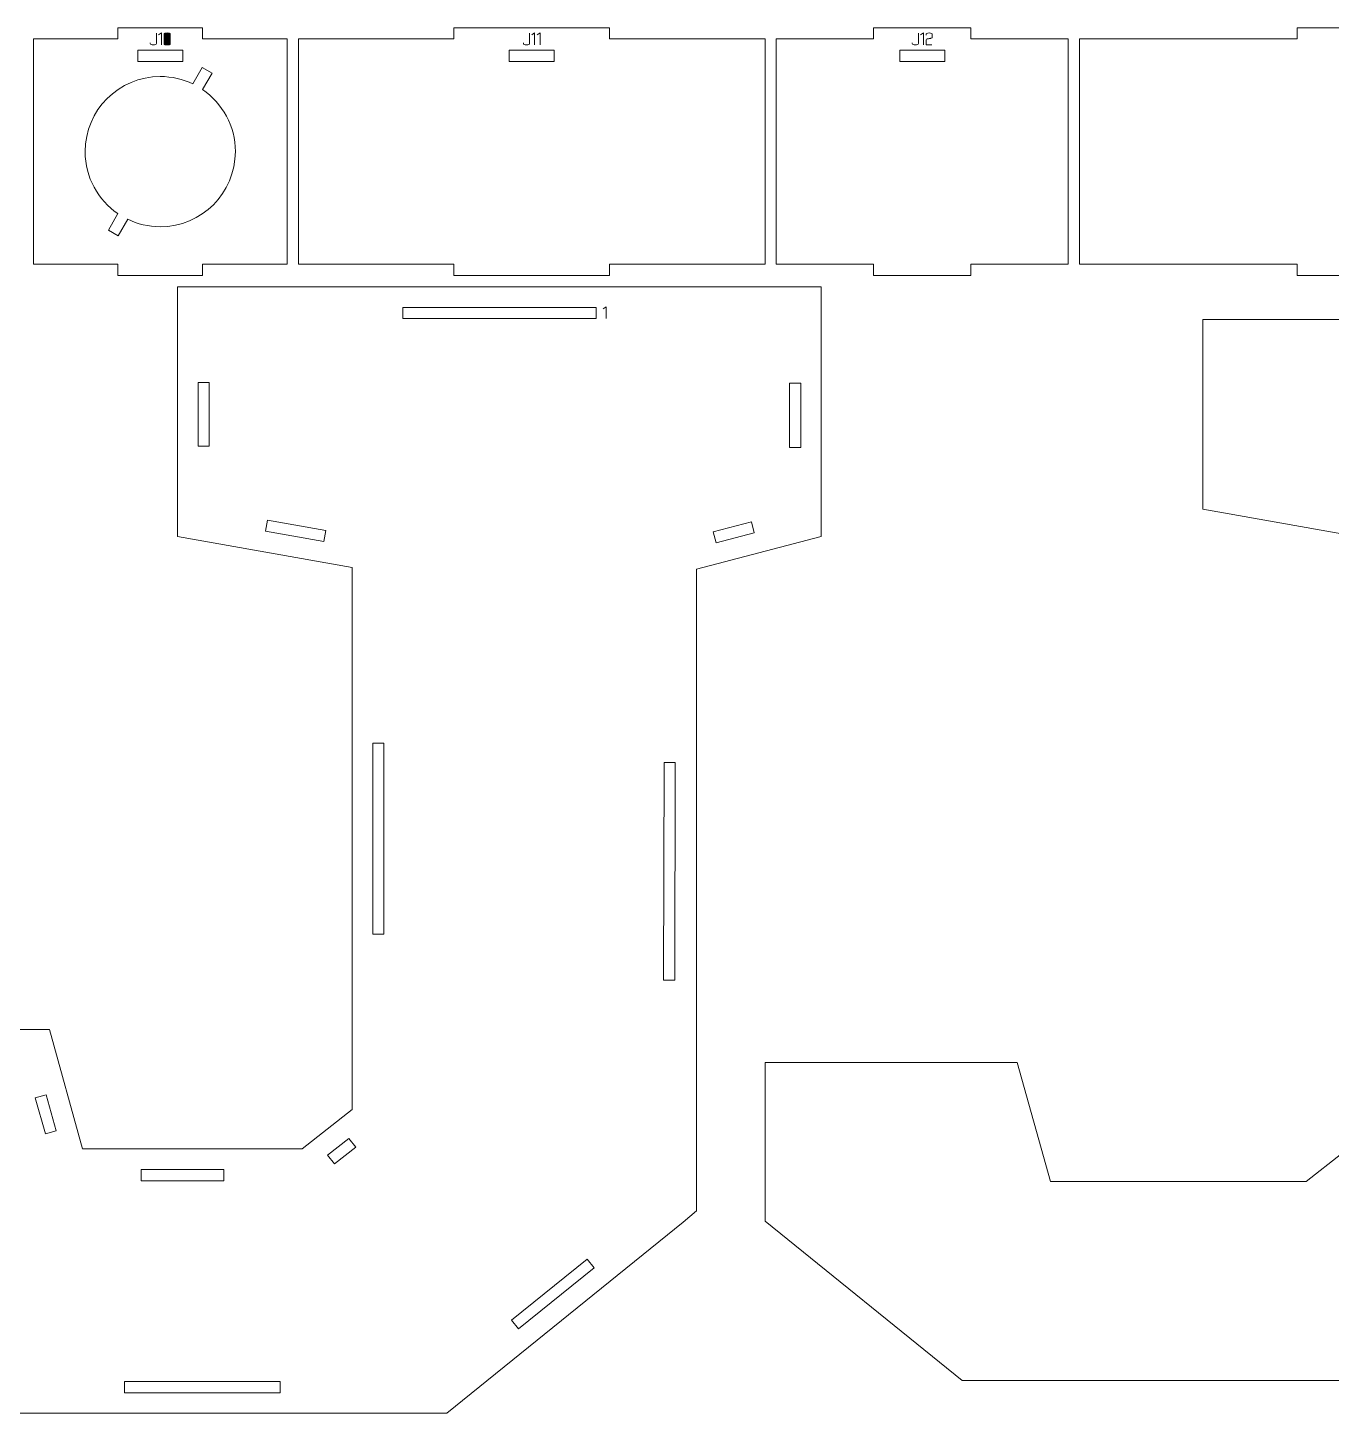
# Model space of a CAD drawing. Header units: centimetres. Extents: x -250 to 250, y -508 to 508.
# Drawn here: x -184.12 to -149.4, y -299.08 to -262.18 of the extents above; entities that cross this region are included whole.
import ezdxf

# ---------------------------------------------------------------- set-up
doc = ezdxf.new("R2010")
doc.units = ezdxf.units.CM
doc.header["$MEASUREMENT"] = 0
doc.layers.add('Capa 1', color=7, linetype='Continuous')

msp = doc.modelspace()

# ---------------------------------------------------------------- hatches: boundary and pattern name
at = {"layer": 'Capa 1', "true_color": 0x3e4095}
h = msp.add_hatch(color=175, dxfattribs=at)
edge = h.paths.add_edge_path()
edge.add_spline(control_points=[(-180.85639, -262.57969), (-180.85639, -262.57969), (-180.85639, -262.60216), (-180.85639, -262.60216), (-180.85639, -262.61194), (-180.84852, -262.62027), (-180.83277, -262.62715), (-180.81703, -262.63403), (-180.79738, -262.63747), (-180.77384, -262.63747), (-180.7503, -262.63747), (-180.73065, -262.63403), (-180.71491, -262.62715), (-180.69916, -262.62027), (-180.69129, -262.61194), (-180.69129, -262.60216), (-180.69129, -262.60216), (-180.69129, -262.3224), (-180.69129, -262.3224), (-180.69129, -262.3224), (-180.69129, -262.60216), (-180.69129, -262.60216), (-180.69129, -262.61194), (-180.69916, -262.62027), (-180.71491, -262.62715), (-180.73065, -262.63403), (-180.7503, -262.63747), (-180.77384, -262.63747), (-180.79738, -262.63747), (-180.81703, -262.63403), (-180.83277, -262.62715), (-180.84852, -262.62027), (-180.85639, -262.61194), (-180.85639, -262.60216), (-180.85639, -262.60216), (-180.85639, -262.57969), (-180.85639, -262.57969)], knot_values=[0, 0, 0, 0, 0.08333333, 0.08333333, 0.08333333, 0.16666667, 0.16666667, 0.16666667, 0.25, 0.25, 0.25, 0.33333333, 0.33333333, 0.33333333, 0.41666667, 0.41666667, 0.41666667, 0.5, 0.5, 0.5, 0.58333333, 0.58333333, 0.58333333, 0.66666667, 0.66666667, 0.66666667, 0.75, 0.75, 0.75, 0.83333333, 0.83333333, 0.83333333, 0.91666667, 0.91666667, 0.91666667, 1, 1, 1, 1], degree=3, periodic=1)
h = msp.add_hatch(color=175, dxfattribs=at)
edge = h.paths.add_edge_path()
edge.add_spline(control_points=[(-180.56013, -262.32057), (-180.56013, -262.32057), (-180.63626, -262.37331), (-180.63626, -262.37331), (-180.63626, -262.37331), (-180.56013, -262.32057), (-180.56013, -262.32057), (-180.56013, -262.32057), (-180.56013, -262.63747), (-180.56013, -262.63747), (-180.56013, -262.63747), (-180.56013, -262.32057), (-180.56013, -262.32057)], knot_values=[0, 0, 0, 0, 0.25, 0.25, 0.25, 0.5, 0.5, 0.5, 0.75, 0.75, 0.75, 1, 1, 1, 1], degree=3, periodic=1)
h = msp.add_hatch(color=175, dxfattribs=at)
edge = h.paths.add_edge_path()
edge.add_spline(control_points=[(-180.4895, -262.61362), (-180.4895, -262.62341), (-180.48163, -262.62983), (-180.46588, -262.63288), (-180.45014, -262.63594), (-180.43049, -262.63747), (-180.40695, -262.63747), (-180.38341, -262.63747), (-180.36376, -262.63594), (-180.34802, -262.63288), (-180.33227, -262.62983), (-180.3244, -262.62341), (-180.3244, -262.61362), (-180.3244, -262.61362), (-180.3244, -262.34534), (-180.3244, -262.34534), (-180.3244, -262.33555), (-180.33227, -262.32905), (-180.34802, -262.32584), (-180.36376, -262.32263), (-180.38341, -262.32103), (-180.40695, -262.32103), (-180.43049, -262.32103), (-180.45014, -262.32263), (-180.46588, -262.32584), (-180.48163, -262.32905), (-180.4895, -262.33555), (-180.4895, -262.34534), (-180.4895, -262.34534), (-180.4895, -262.61362), (-180.4895, -262.61362)], knot_values=[0, 0, 0, 0, 0.1, 0.1, 0.1, 0.2, 0.2, 0.2, 0.3, 0.3, 0.3, 0.4, 0.4, 0.4, 0.5, 0.5, 0.5, 0.6, 0.6, 0.6, 0.7, 0.7, 0.7, 0.8, 0.8, 0.8, 0.9, 0.9, 0.9, 1, 1, 1, 1], degree=3, periodic=1)
h = msp.add_hatch(color=175, dxfattribs=at)
edge = h.paths.add_edge_path()
edge.add_spline(control_points=[(-180.3244, -262.61362), (-180.3244, -262.62341), (-180.33227, -262.62983), (-180.34802, -262.63288), (-180.36376, -262.63594), (-180.38341, -262.63747), (-180.40695, -262.63747), (-180.43049, -262.63747), (-180.45014, -262.63594), (-180.46588, -262.63288), (-180.48163, -262.62983), (-180.4895, -262.62341), (-180.4895, -262.61362), (-180.4895, -262.61362), (-180.4895, -262.34534), (-180.4895, -262.34534), (-180.4895, -262.33555), (-180.48163, -262.32905), (-180.46588, -262.32584), (-180.45014, -262.32263), (-180.43049, -262.32103), (-180.40695, -262.32103), (-180.38341, -262.32103), (-180.36376, -262.32263), (-180.34802, -262.32584), (-180.33227, -262.32905), (-180.3244, -262.33555), (-180.3244, -262.34534), (-180.3244, -262.34534), (-180.3244, -262.61362), (-180.3244, -262.61362)], knot_values=[0, 0, 0, 0, 0.1, 0.1, 0.1, 0.2, 0.2, 0.2, 0.3, 0.3, 0.3, 0.4, 0.4, 0.4, 0.5, 0.5, 0.5, 0.6, 0.6, 0.6, 0.7, 0.7, 0.7, 0.8, 0.8, 0.8, 0.9, 0.9, 0.9, 1, 1, 1, 1], degree=3, periodic=1)
h = msp.add_hatch(color=175, dxfattribs=at)
edge = h.paths.add_edge_path()
edge.add_spline(control_points=[(-170.91858, -262.57969), (-170.91858, -262.57969), (-170.91858, -262.60216), (-170.91858, -262.60216), (-170.91858, -262.61194), (-170.91071, -262.62027), (-170.89496, -262.62715), (-170.87922, -262.63403), (-170.85957, -262.63747), (-170.83603, -262.63747), (-170.81249, -262.63747), (-170.79284, -262.63403), (-170.7771, -262.62715), (-170.76135, -262.62027), (-170.75348, -262.61194), (-170.75348, -262.60216), (-170.75348, -262.60216), (-170.75348, -262.3224), (-170.75348, -262.3224), (-170.75348, -262.3224), (-170.75348, -262.60216), (-170.75348, -262.60216), (-170.75348, -262.61194), (-170.76135, -262.62027), (-170.7771, -262.62715), (-170.79284, -262.63403), (-170.81249, -262.63747), (-170.83603, -262.63747), (-170.85957, -262.63747), (-170.87922, -262.63403), (-170.89496, -262.62715), (-170.91071, -262.62027), (-170.91858, -262.61194), (-170.91858, -262.60216), (-170.91858, -262.60216), (-170.91858, -262.57969), (-170.91858, -262.57969)], knot_values=[0, 0, 0, 0, 0.08333333, 0.08333333, 0.08333333, 0.16666667, 0.16666667, 0.16666667, 0.25, 0.25, 0.25, 0.33333333, 0.33333333, 0.33333333, 0.41666667, 0.41666667, 0.41666667, 0.5, 0.5, 0.5, 0.58333333, 0.58333333, 0.58333333, 0.66666667, 0.66666667, 0.66666667, 0.75, 0.75, 0.75, 0.83333333, 0.83333333, 0.83333333, 0.91666667, 0.91666667, 0.91666667, 1, 1, 1, 1], degree=3, periodic=1)
h = msp.add_hatch(color=175, dxfattribs=at)
edge = h.paths.add_edge_path()
edge.add_spline(control_points=[(-170.62232, -262.32057), (-170.62232, -262.32057), (-170.69845, -262.37331), (-170.69845, -262.37331), (-170.69845, -262.37331), (-170.62232, -262.32057), (-170.62232, -262.32057), (-170.62232, -262.32057), (-170.62232, -262.63747), (-170.62232, -262.63747), (-170.62232, -262.63747), (-170.62232, -262.32057), (-170.62232, -262.32057)], knot_values=[0, 0, 0, 0, 0.25, 0.25, 0.25, 0.5, 0.5, 0.5, 0.75, 0.75, 0.75, 1, 1, 1, 1], degree=3, periodic=1)
h = msp.add_hatch(color=175, dxfattribs=at)
edge = h.paths.add_edge_path()
edge.add_spline(control_points=[(-170.47556, -262.32057), (-170.47556, -262.32057), (-170.55169, -262.37331), (-170.55169, -262.37331), (-170.55169, -262.37331), (-170.47556, -262.32057), (-170.47556, -262.32057), (-170.47556, -262.32057), (-170.47556, -262.63747), (-170.47556, -262.63747), (-170.47556, -262.63747), (-170.47556, -262.32057), (-170.47556, -262.32057)], knot_values=[0, 0, 0, 0, 0.25, 0.25, 0.25, 0.5, 0.5, 0.5, 0.75, 0.75, 0.75, 1, 1, 1, 1], degree=3, periodic=1)
h = msp.add_hatch(color=175, dxfattribs=at)
edge = h.paths.add_edge_path()
edge.add_spline(control_points=[(-160.56093, -262.57969), (-160.56093, -262.57969), (-160.56093, -262.60216), (-160.56093, -262.60216), (-160.56093, -262.61194), (-160.55306, -262.62027), (-160.53731, -262.62715), (-160.52157, -262.63403), (-160.50192, -262.63747), (-160.47838, -262.63747), (-160.45484, -262.63747), (-160.43519, -262.63403), (-160.41945, -262.62715), (-160.4037, -262.62027), (-160.39583, -262.61194), (-160.39583, -262.60216), (-160.39583, -262.60216), (-160.39583, -262.3224), (-160.39583, -262.3224), (-160.39583, -262.3224), (-160.39583, -262.60216), (-160.39583, -262.60216), (-160.39583, -262.61194), (-160.4037, -262.62027), (-160.41945, -262.62715), (-160.43519, -262.63403), (-160.45484, -262.63747), (-160.47838, -262.63747), (-160.50192, -262.63747), (-160.52157, -262.63403), (-160.53731, -262.62715), (-160.55306, -262.62027), (-160.56093, -262.61194), (-160.56093, -262.60216), (-160.56093, -262.60216), (-160.56093, -262.57969), (-160.56093, -262.57969)], knot_values=[0, 0, 0, 0, 0.08333333, 0.08333333, 0.08333333, 0.16666667, 0.16666667, 0.16666667, 0.25, 0.25, 0.25, 0.33333333, 0.33333333, 0.33333333, 0.41666667, 0.41666667, 0.41666667, 0.5, 0.5, 0.5, 0.58333333, 0.58333333, 0.58333333, 0.66666667, 0.66666667, 0.66666667, 0.75, 0.75, 0.75, 0.83333333, 0.83333333, 0.83333333, 0.91666667, 0.91666667, 0.91666667, 1, 1, 1, 1], degree=3, periodic=1)
h = msp.add_hatch(color=175, dxfattribs=at)
edge = h.paths.add_edge_path()
edge.add_spline(control_points=[(-160.26467, -262.32057), (-160.26467, -262.32057), (-160.3408, -262.37331), (-160.3408, -262.37331), (-160.3408, -262.37331), (-160.26467, -262.32057), (-160.26467, -262.32057), (-160.26467, -262.32057), (-160.26467, -262.63747), (-160.26467, -262.63747), (-160.26467, -262.63747), (-160.26467, -262.32057), (-160.26467, -262.32057)], knot_values=[0, 0, 0, 0, 0.25, 0.25, 0.25, 0.5, 0.5, 0.5, 0.75, 0.75, 0.75, 1, 1, 1, 1], degree=3, periodic=1)
h = msp.add_hatch(color=175, dxfattribs=at)
edge = h.paths.add_edge_path()
edge.add_spline(control_points=[(-160.1945, -262.63747), (-160.1945, -262.63747), (-160.1945, -262.50493), (-160.1945, -262.50493), (-160.19358, -262.49301), (-160.18273, -262.48384), (-160.16194, -262.47742), (-160.15338, -262.4768), (-160.1452, -262.47581), (-160.1374, -262.47443), (-160.12961, -262.47306), (-160.12173, -262.47161), (-160.11378, -262.47008), (-160.09911, -262.46763), (-160.08787, -262.46564), (-160.08008, -262.46412), (-160.07228, -262.46259), (-160.06471, -262.4606), (-160.05737, -262.45815), (-160.03842, -262.45112), (-160.02894, -262.4421), (-160.02894, -262.4311), (-160.02894, -262.4311), (-160.02894, -262.35634), (-160.02894, -262.35634), (-160.02894, -262.34656), (-160.03681, -262.33823), (-160.05256, -262.33135), (-160.0683, -262.32447), (-160.08795, -262.32103), (-160.11149, -262.32103), (-160.13503, -262.32103), (-160.15468, -262.32447), (-160.17042, -262.33135), (-160.18617, -262.33823), (-160.19404, -262.34656), (-160.19404, -262.35634), (-160.19404, -262.35634), (-160.19404, -262.37881), (-160.19404, -262.37881), (-160.19404, -262.37881), (-160.19404, -262.35634), (-160.19404, -262.35634), (-160.19404, -262.34656), (-160.18617, -262.33823), (-160.17042, -262.33135), (-160.15468, -262.32447), (-160.13503, -262.32103), (-160.11149, -262.32103), (-160.08795, -262.32103), (-160.0683, -262.32447), (-160.05256, -262.33135), (-160.03681, -262.33823), (-160.02894, -262.34656), (-160.02894, -262.35634), (-160.02894, -262.35634), (-160.02894, -262.4311), (-160.02894, -262.4311), (-160.02894, -262.4421), (-160.03842, -262.45112), (-160.05737, -262.45815), (-160.06471, -262.4606), (-160.07228, -262.46259), (-160.08008, -262.46412), (-160.08787, -262.46564), (-160.09911, -262.46763), (-160.11378, -262.47008), (-160.12173, -262.47161), (-160.12961, -262.47306), (-160.1374, -262.47443), (-160.1452, -262.47581), (-160.15338, -262.4768), (-160.16194, -262.47742), (-160.18273, -262.48384), (-160.19358, -262.49301), (-160.1945, -262.50493), (-160.1945, -262.50493), (-160.1945, -262.63747), (-160.1945, -262.63747), (-160.1945, -262.63747), (-160.03765, -262.63747), (-160.03765, -262.63747), (-160.03765, -262.63747), (-160.1945, -262.63747), (-160.1945, -262.63747)], knot_values=[0, 0, 0, 0, 0.03571429, 0.03571429, 0.03571429, 0.07142857, 0.07142857, 0.07142857, 0.10714286, 0.10714286, 0.10714286, 0.14285714, 0.14285714, 0.14285714, 0.17857143, 0.17857143, 0.17857143, 0.21428571, 0.21428571, 0.21428571, 0.25, 0.25, 0.25, 0.28571429, 0.28571429, 0.28571429, 0.32142857, 0.32142857, 0.32142857, 0.35714286, 0.35714286, 0.35714286, 0.39285714, 0.39285714, 0.39285714, 0.42857143, 0.42857143, 0.42857143, 0.46428571, 0.46428571, 0.46428571, 0.5, 0.5, 0.5, 0.53571429, 0.53571429, 0.53571429, 0.57142857, 0.57142857, 0.57142857, 0.60714286, 0.60714286, 0.60714286, 0.64285714, 0.64285714, 0.64285714, 0.67857143, 0.67857143, 0.67857143, 0.71428571, 0.71428571, 0.71428571, 0.75, 0.75, 0.75, 0.78571429, 0.78571429, 0.78571429, 0.82142857, 0.82142857, 0.82142857, 0.85714286, 0.85714286, 0.85714286, 0.89285714, 0.89285714, 0.89285714, 0.92857143, 0.92857143, 0.92857143, 0.96428571, 0.96428571, 0.96428571, 1, 1, 1, 1], degree=3, periodic=1)
h = msp.add_hatch(color=175, dxfattribs=at)
edge = h.paths.add_edge_path()
edge.add_spline(control_points=[(-168.71841, -269.6119), (-168.71841, -269.6119), (-168.79454, -269.66464), (-168.79454, -269.66464), (-168.79454, -269.66464), (-168.71841, -269.6119), (-168.71841, -269.6119), (-168.71841, -269.6119), (-168.71841, -269.9288), (-168.71841, -269.9288), (-168.71841, -269.9288), (-168.71841, -269.6119), (-168.71841, -269.6119)], knot_values=[0, 0, 0, 0, 0.25, 0.25, 0.25, 0.5, 0.5, 0.5, 0.75, 0.75, 0.75, 1, 1, 1, 1], degree=3, periodic=1)

# ---------------------------------------------------------------- linework, layer by layer
at = {"layer": 'Capa 1', "color": 240, "lineweight": 9}
for points, knots in [([(-183.9707, -262.48027), (-183.9707, -262.48027), (-183.9707, -268.48027), (-183.9707, -268.48027), (-183.9707, -268.48027), (-181.71717, -268.48027), (-181.71717, -268.48027), (-181.71717, -268.48027), (-181.71717, -268.78027), (-181.71717, -268.78027), (-181.71717, -268.78027), (-179.46363, -268.78027), (-179.46363, -268.78027), (-179.46363, -268.78027), (-179.46363, -268.48027), (-179.46363, -268.48027), (-179.46363, -268.48027), (-177.21009, -268.48027), (-177.21009, -268.48027), (-177.21009, -268.48027), (-177.21009, -262.48027), (-177.21009, -262.48027), (-177.21009, -262.48027), (-179.46363, -262.48027), (-179.46363, -262.48027), (-179.46363, -262.48027), (-179.46363, -262.18027), (-179.46363, -262.18027), (-179.46363, -262.18027), (-181.71717, -262.18027), (-181.71717, -262.18027), (-181.71717, -262.18027), (-181.71717, -262.48027), (-181.71717, -262.48027), (-181.71717, -262.48027), (-183.9707, -262.48027), (-183.9707, -262.48027)], [0, 0, 0, 0, 0.08333333, 0.08333333, 0.08333333, 0.16666667, 0.16666667, 0.16666667, 0.25, 0.25, 0.25, 0.33333333, 0.33333333, 0.33333333, 0.41666667, 0.41666667, 0.41666667, 0.5, 0.5, 0.5, 0.58333333, 0.58333333, 0.58333333, 0.66666667, 0.66666667, 0.66666667, 0.75, 0.75, 0.75, 0.83333333, 0.83333333, 0.83333333, 0.91666667, 0.91666667, 0.91666667, 1, 1, 1, 1]), ([(-176.91009, -262.48027), (-176.91009, -262.48027), (-176.91009, -268.48027), (-176.91009, -268.48027), (-176.91009, -268.48027), (-172.76807, -268.48027), (-172.76807, -268.48027), (-172.76807, -268.48027), (-172.76807, -268.78027), (-172.76807, -268.78027), (-172.76807, -268.78027), (-168.62606, -268.78027), (-168.62606, -268.78027), (-168.62606, -268.78027), (-168.62606, -268.48027), (-168.62606, -268.48027), (-168.62606, -268.48027), (-164.48404, -268.48027), (-164.48404, -268.48027), (-164.48404, -268.48027), (-164.48404, -262.48027), (-164.48404, -262.48027), (-164.48404, -262.48027), (-168.62606, -262.48027), (-168.62606, -262.48027), (-168.62606, -262.48027), (-168.62606, -262.18027), (-168.62606, -262.18027), (-168.62606, -262.18027), (-172.76807, -262.18027), (-172.76807, -262.18027), (-172.76807, -262.18027), (-172.76807, -262.48027), (-172.76807, -262.48027), (-172.76807, -262.48027), (-176.91009, -262.48027), (-176.91009, -262.48027)], [0, 0, 0, 0, 0.08333333, 0.08333333, 0.08333333, 0.16666667, 0.16666667, 0.16666667, 0.25, 0.25, 0.25, 0.33333333, 0.33333333, 0.33333333, 0.41666667, 0.41666667, 0.41666667, 0.5, 0.5, 0.5, 0.58333333, 0.58333333, 0.58333333, 0.66666667, 0.66666667, 0.66666667, 0.75, 0.75, 0.75, 0.83333333, 0.83333333, 0.83333333, 0.91666667, 0.91666667, 0.91666667, 1, 1, 1, 1]), ([(-164.18404, -262.48027), (-164.18404, -262.48027), (-164.18404, -268.48027), (-164.18404, -268.48027), (-164.18404, -268.48027), (-161.5913, -268.48027), (-161.5913, -268.48027), (-161.5913, -268.48027), (-161.5913, -268.78027), (-161.5913, -268.78027), (-161.5913, -268.78027), (-158.99857, -268.78027), (-158.99857, -268.78027), (-158.99857, -268.78027), (-158.99857, -268.48027), (-158.99857, -268.48027), (-158.99857, -268.48027), (-156.40583, -268.48027), (-156.40583, -268.48027), (-156.40583, -268.48027), (-156.40583, -262.48027), (-156.40583, -262.48027), (-156.40583, -262.48027), (-158.99857, -262.48027), (-158.99857, -262.48027), (-158.99857, -262.48027), (-158.99857, -262.18027), (-158.99857, -262.18027), (-158.99857, -262.18027), (-161.5913, -262.18027), (-161.5913, -262.18027), (-161.5913, -262.18027), (-161.5913, -262.48027), (-161.5913, -262.48027), (-161.5913, -262.48027), (-164.18404, -262.48027), (-164.18404, -262.48027)], [0, 0, 0, 0, 0.08333333, 0.08333333, 0.08333333, 0.16666667, 0.16666667, 0.16666667, 0.25, 0.25, 0.25, 0.33333333, 0.33333333, 0.33333333, 0.41666667, 0.41666667, 0.41666667, 0.5, 0.5, 0.5, 0.58333333, 0.58333333, 0.58333333, 0.66666667, 0.66666667, 0.66666667, 0.75, 0.75, 0.75, 0.83333333, 0.83333333, 0.83333333, 0.91666667, 0.91666667, 0.91666667, 1, 1, 1, 1]), ([(-156.10583, -262.48027), (-156.10583, -262.48027), (-156.10583, -268.48027), (-156.10583, -268.48027), (-156.10583, -268.48027), (-150.30768, -268.48027), (-150.30768, -268.48027), (-150.30768, -268.48027), (-150.30768, -268.78027), (-150.30768, -268.78027), (-150.30768, -268.78027), (-144.50954, -268.78027), (-144.50954, -268.78027), (-144.50954, -268.78027), (-144.50954, -268.48027), (-144.50954, -268.48027), (-144.50954, -268.48027), (-138.7114, -268.48027), (-138.7114, -268.48027), (-138.7114, -268.48027), (-138.7114, -262.48027), (-138.7114, -262.48027), (-138.7114, -262.48027), (-144.50954, -262.48027), (-144.50954, -262.48027), (-144.50954, -262.48027), (-144.50954, -262.18027), (-144.50954, -262.18027), (-144.50954, -262.18027), (-150.30768, -262.18027), (-150.30768, -262.18027), (-150.30768, -262.18027), (-150.30768, -262.48027), (-150.30768, -262.48027), (-150.30768, -262.48027), (-156.10583, -262.48027), (-156.10583, -262.48027)], [0, 0, 0, 0, 0.08333333, 0.08333333, 0.08333333, 0.16666667, 0.16666667, 0.16666667, 0.25, 0.25, 0.25, 0.33333333, 0.33333333, 0.33333333, 0.41666667, 0.41666667, 0.41666667, 0.5, 0.5, 0.5, 0.58333333, 0.58333333, 0.58333333, 0.66666667, 0.66666667, 0.66666667, 0.75, 0.75, 0.75, 0.83333333, 0.83333333, 0.83333333, 0.91666667, 0.91666667, 0.91666667, 1, 1, 1, 1]), ([(-181.19039, -263.08), (-181.19039, -263.08), (-179.99039, -263.08), (-179.99039, -263.08), (-179.99039, -263.08), (-179.99039, -262.78), (-179.99039, -262.78), (-179.99039, -262.78), (-181.19039, -262.78), (-181.19039, -262.78), (-181.19039, -262.78), (-181.19039, -263.08), (-181.19039, -263.08)], [0, 0, 0, 0, 0.25, 0.25, 0.25, 0.5, 0.5, 0.5, 0.75, 0.75, 0.75, 1, 1, 1, 1]), ([(-171.29706, -263.08), (-171.29706, -263.08), (-170.09706, -263.08), (-170.09706, -263.08), (-170.09706, -263.08), (-170.09706, -262.78), (-170.09706, -262.78), (-170.09706, -262.78), (-171.29706, -262.78), (-171.29706, -262.78), (-171.29706, -262.78), (-171.29706, -263.08), (-171.29706, -263.08)], [0, 0, 0, 0, 0.25, 0.25, 0.25, 0.5, 0.5, 0.5, 0.75, 0.75, 0.75, 1, 1, 1, 1]), ([(-160.89493, -263.08), (-160.89493, -263.08), (-159.69493, -263.08), (-159.69493, -263.08), (-159.69493, -263.08), (-159.69493, -262.78), (-159.69493, -262.78), (-159.69493, -262.78), (-160.89493, -262.78), (-160.89493, -262.78), (-160.89493, -262.78), (-160.89493, -263.08), (-160.89493, -263.08)], [0, 0, 0, 0, 0.25, 0.25, 0.25, 0.5, 0.5, 0.5, 0.75, 0.75, 0.75, 1, 1, 1, 1]), ([(-180.59039, -263.48027), (-180.27956, -263.48027), (-179.9853, -263.55118), (-179.72288, -263.6777), (-179.72288, -263.6777), (-179.47029, -263.24021), (-179.47029, -263.24021), (-179.47029, -263.24021), (-179.21049, -263.39021), (-179.21049, -263.39021), (-179.21049, -263.39021), (-179.46326, -263.82802), (-179.46326, -263.82802), (-178.9363, -264.1882), (-178.59039, -264.7938), (-178.59039, -265.48027), (-178.59039, -266.58484), (-179.48582, -267.48027), (-180.59039, -267.48027), (-180.90122, -267.48027), (-181.1955, -267.40938), (-181.4579, -267.28284), (-181.4579, -267.28284), (-181.71049, -267.72033), (-181.71049, -267.72033), (-181.71049, -267.72033), (-181.97029, -267.57033), (-181.97029, -267.57033), (-181.97029, -267.57033), (-181.71752, -267.13252), (-181.71752, -267.13252), (-182.24448, -266.77234), (-182.59039, -266.16674), (-182.59039, -265.48027), (-182.59039, -264.3757), (-181.69496, -263.48027), (-180.59039, -263.48027)], [0, 0, 0, 0, 0.08333333, 0.08333333, 0.08333333, 0.16666667, 0.16666667, 0.16666667, 0.25, 0.25, 0.25, 0.33333333, 0.33333333, 0.33333333, 0.41666667, 0.41666667, 0.41666667, 0.5, 0.5, 0.5, 0.58333333, 0.58333333, 0.58333333, 0.66666667, 0.66666667, 0.66666667, 0.75, 0.75, 0.75, 0.83333333, 0.83333333, 0.83333333, 0.91666667, 0.91666667, 0.91666667, 1, 1, 1, 1]), ([(-162.9853, -269.08027), (-162.9853, -269.08027), (-162.9853, -275.73243), (-162.9853, -275.73243), (-162.9853, -275.73243), (-166.30837, -276.60198), (-166.30837, -276.60198), (-166.30837, -276.60198), (-166.30837, -293.68889), (-166.30837, -293.68889), (-166.30837, -293.68889), (-166.66282, -293.99323), (-166.66282, -293.99323), (-166.66282, -293.99323), (-172.9545, -299.08017), (-172.9545, -299.08017), (-172.9545, -299.08017), (-185.98092, -299.08017), (-185.98092, -299.08017), (-185.98092, -299.08017), (-191.78521, -294.38453), (-191.78521, -294.38453), (-191.78521, -294.38453), (-191.78521, -288.86281), (-191.78521, -288.86281), (-191.78521, -288.86281), (-183.544, -288.86281), (-183.544, -288.86281), (-183.544, -288.86281), (-182.65785, -292.03671), (-182.65785, -292.03671), (-182.65785, -292.03671), (-176.80925, -292.03671), (-176.80925, -292.03671), (-176.80925, -292.03671), (-175.48002, -290.99324), (-175.48002, -290.99324), (-175.48002, -290.99324), (-175.48002, -276.5585), (-175.48002, -276.5585), (-175.48002, -276.5585), (-180.13232, -275.73243), (-180.13232, -275.73243), (-180.13232, -275.73243), (-180.13232, -269.08027), (-180.13232, -269.08027), (-180.13232, -269.08027), (-162.9853, -269.08027), (-162.9853, -269.08027)], [0, 0, 0, 0, 0.0625, 0.0625, 0.0625, 0.125, 0.125, 0.125, 0.1875, 0.1875, 0.1875, 0.25, 0.25, 0.25, 0.3125, 0.3125, 0.3125, 0.375, 0.375, 0.375, 0.4375, 0.4375, 0.4375, 0.5, 0.5, 0.5, 0.5625, 0.5625, 0.5625, 0.625, 0.625, 0.625, 0.6875, 0.6875, 0.6875, 0.75, 0.75, 0.75, 0.8125, 0.8125, 0.8125, 0.875, 0.875, 0.875, 0.9375, 0.9375, 0.9375, 1, 1, 1, 1]), ([(-174.1338, -269.9288), (-174.1338, -269.9288), (-168.98382, -269.9288), (-168.98382, -269.9288), (-168.98382, -269.9288), (-168.98382, -269.6288), (-168.98382, -269.6288), (-168.98382, -269.6288), (-174.1338, -269.6288), (-174.1338, -269.6288), (-174.1338, -269.6288), (-174.1338, -269.9288), (-174.1338, -269.9288)], [0, 0, 0, 0, 0.25, 0.25, 0.25, 0.5, 0.5, 0.5, 0.75, 0.75, 0.75, 1, 1, 1, 1]), ([(-179.28379, -273.32379), (-179.28379, -273.32379), (-179.28379, -271.6263), (-179.28379, -271.6263), (-179.28379, -271.6263), (-179.58379, -271.6263), (-179.58379, -271.6263), (-179.58379, -271.6263), (-179.58379, -273.32379), (-179.58379, -273.32379), (-179.58379, -273.32379), (-179.28379, -273.32379), (-179.28379, -273.32379)], [0, 0, 0, 0, 0.25, 0.25, 0.25, 0.5, 0.5, 0.5, 0.75, 0.75, 0.75, 1, 1, 1, 1]), ([(-163.83383, -271.64499), (-163.83383, -271.64499), (-163.83383, -273.36118), (-163.83383, -273.36118), (-163.83383, -273.36118), (-163.53383, -273.36118), (-163.53383, -273.36118), (-163.53383, -273.36118), (-163.53383, -271.64499), (-163.53383, -271.64499), (-163.53383, -271.64499), (-163.83383, -271.64499), (-163.83383, -271.64499)], [0, 0, 0, 0, 0.25, 0.25, 0.25, 0.5, 0.5, 0.5, 0.75, 0.75, 0.75, 1, 1, 1, 1]), ([(-176.18226, -275.572), (-176.18226, -275.572), (-177.73302, -275.29665), (-177.73302, -275.29665), (-177.73302, -275.29665), (-177.78547, -275.59203), (-177.78547, -275.59203), (-177.78547, -275.59203), (-176.2347, -275.86738), (-176.2347, -275.86738), (-176.2347, -275.86738), (-176.18226, -275.572), (-176.18226, -275.572)], [0, 0, 0, 0, 0.25, 0.25, 0.25, 0.5, 0.5, 0.5, 0.75, 0.75, 0.75, 1, 1, 1, 1]), ([(-164.848, -275.34275), (-164.848, -275.34275), (-165.86217, -275.60813), (-165.86217, -275.60813), (-165.86217, -275.60813), (-165.78622, -275.89835), (-165.78622, -275.89835), (-165.78622, -275.89835), (-164.77205, -275.63298), (-164.77205, -275.63298), (-164.77205, -275.63298), (-164.848, -275.34275), (-164.848, -275.34275)], [0, 0, 0, 0, 0.25, 0.25, 0.25, 0.5, 0.5, 0.5, 0.75, 0.75, 0.75, 1, 1, 1, 1]), ([(-174.63149, -286.31817), (-174.63149, -286.31817), (-174.63149, -281.23045), (-174.63149, -281.23045), (-174.63149, -281.23045), (-174.93149, -281.23045), (-174.93149, -281.23045), (-174.93149, -281.23045), (-174.93149, -286.31817), (-174.93149, -286.31817), (-174.93149, -286.31817), (-174.63149, -286.31817), (-174.63149, -286.31817)], [0, 0, 0, 0, 0.25, 0.25, 0.25, 0.5, 0.5, 0.5, 0.75, 0.75, 0.75, 1, 1, 1, 1]), ([(-167.17329, -281.74504), (-167.17329, -281.74504), (-167.18968, -287.54316), (-167.18968, -287.54316), (-167.18968, -287.54316), (-166.88968, -287.54401), (-166.88968, -287.54401), (-166.88968, -287.54401), (-166.87329, -281.74589), (-166.87329, -281.74589), (-166.87329, -281.74589), (-167.17329, -281.74504), (-167.17329, -281.74504)], [0, 0, 0, 0, 0.25, 0.25, 0.25, 0.5, 0.5, 0.5, 0.75, 0.75, 0.75, 1, 1, 1, 1]), ([(-183.91859, -290.67654), (-183.91859, -290.67654), (-183.64911, -291.64174), (-183.64911, -291.64174), (-183.64911, -291.64174), (-183.36016, -291.56106), (-183.36016, -291.56106), (-183.36016, -291.56106), (-183.62964, -290.59586), (-183.62964, -290.59586), (-183.62964, -290.59586), (-183.91859, -290.67654), (-183.91859, -290.67654)], [0, 0, 0, 0, 0.25, 0.25, 0.25, 0.5, 0.5, 0.5, 0.75, 0.75, 0.75, 1, 1, 1, 1]), ([(-175.94969, -292.44069), (-175.94969, -292.44069), (-175.3834, -291.99614), (-175.3834, -291.99614), (-175.3834, -291.99614), (-175.56864, -291.76017), (-175.56864, -291.76017), (-175.56864, -291.76017), (-176.13493, -292.20472), (-176.13493, -292.20472), (-176.13493, -292.20472), (-175.94969, -292.44069), (-175.94969, -292.44069)], [0, 0, 0, 0, 0.25, 0.25, 0.25, 0.5, 0.5, 0.5, 0.75, 0.75, 0.75, 1, 1, 1, 1]), ([(-181.10169, -292.88524), (-181.10169, -292.88524), (-178.90146, -292.88524), (-178.90146, -292.88524), (-178.90146, -292.88524), (-178.90146, -292.58524), (-178.90146, -292.58524), (-178.90146, -292.58524), (-181.10169, -292.58524), (-181.10169, -292.58524), (-181.10169, -292.58524), (-181.10169, -292.88524), (-181.10169, -292.88524)], [0, 0, 0, 0, 0.25, 0.25, 0.25, 0.5, 0.5, 0.5, 0.75, 0.75, 0.75, 1, 1, 1, 1]), ([(-169.22225, -294.9714), (-169.22225, -294.9714), (-171.23844, -296.60152), (-171.23844, -296.60152), (-171.23844, -296.60152), (-171.04982, -296.83481), (-171.04982, -296.83481), (-171.04982, -296.83481), (-169.03364, -295.20469), (-169.03364, -295.20469), (-169.03364, -295.20469), (-169.22225, -294.9714), (-169.22225, -294.9714)], [0, 0, 0, 0, 0.25, 0.25, 0.25, 0.5, 0.5, 0.5, 0.75, 0.75, 0.75, 1, 1, 1, 1]), ([(-177.39664, -298.23164), (-177.39664, -298.23164), (-181.53865, -298.23164), (-181.53865, -298.23164), (-181.53865, -298.23164), (-181.53865, -298.53164), (-181.53865, -298.53164), (-181.53865, -298.53164), (-177.39664, -298.53164), (-177.39664, -298.53164), (-177.39664, -298.53164), (-177.39664, -298.23164), (-177.39664, -298.23164)], [0, 0, 0, 0, 0.25, 0.25, 0.25, 0.5, 0.5, 0.5, 0.75, 0.75, 0.75, 1, 1, 1, 1])]:
    msp.add_open_spline(points, degree=3, knots=knots, dxfattribs=at)
at = {"layer": 'Capa 1', "color": 114, "lineweight": 9}
for points, knots in [([(-180.85639, -262.57969), (-180.85639, -262.57969), (-180.85639, -262.60216), (-180.85639, -262.60216), (-180.85639, -262.61194), (-180.84852, -262.62027), (-180.83277, -262.62715), (-180.81703, -262.63403), (-180.79738, -262.63747), (-180.77384, -262.63747), (-180.7503, -262.63747), (-180.73065, -262.63403), (-180.71491, -262.62715), (-180.69916, -262.62027), (-180.69129, -262.61194), (-180.69129, -262.60216), (-180.69129, -262.60216), (-180.69129, -262.3224), (-180.69129, -262.3224), (-180.69129, -262.3224), (-180.69129, -262.60216), (-180.69129, -262.60216), (-180.69129, -262.61194), (-180.69916, -262.62027), (-180.71491, -262.62715), (-180.73065, -262.63403), (-180.7503, -262.63747), (-180.77384, -262.63747), (-180.79738, -262.63747), (-180.81703, -262.63403), (-180.83277, -262.62715), (-180.84852, -262.62027), (-180.85639, -262.61194), (-180.85639, -262.60216), (-180.85639, -262.60216), (-180.85639, -262.57969), (-180.85639, -262.57969)], [0, 0, 0, 0, 0.08333333, 0.08333333, 0.08333333, 0.16666667, 0.16666667, 0.16666667, 0.25, 0.25, 0.25, 0.33333333, 0.33333333, 0.33333333, 0.41666667, 0.41666667, 0.41666667, 0.5, 0.5, 0.5, 0.58333333, 0.58333333, 0.58333333, 0.66666667, 0.66666667, 0.66666667, 0.75, 0.75, 0.75, 0.83333333, 0.83333333, 0.83333333, 0.91666667, 0.91666667, 0.91666667, 1, 1, 1, 1]), ([(-180.56013, -262.32057), (-180.56013, -262.32057), (-180.63626, -262.37331), (-180.63626, -262.37331), (-180.63626, -262.37331), (-180.56013, -262.32057), (-180.56013, -262.32057), (-180.56013, -262.32057), (-180.56013, -262.63747), (-180.56013, -262.63747), (-180.56013, -262.63747), (-180.56013, -262.32057), (-180.56013, -262.32057)], [0, 0, 0, 0, 0.25, 0.25, 0.25, 0.5, 0.5, 0.5, 0.75, 0.75, 0.75, 1, 1, 1, 1]), ([(-180.4895, -262.61362), (-180.4895, -262.62341), (-180.48163, -262.62983), (-180.46588, -262.63288), (-180.45014, -262.63594), (-180.43049, -262.63747), (-180.40695, -262.63747), (-180.38341, -262.63747), (-180.36376, -262.63594), (-180.34802, -262.63288), (-180.33227, -262.62983), (-180.3244, -262.62341), (-180.3244, -262.61362), (-180.3244, -262.61362), (-180.3244, -262.34534), (-180.3244, -262.34534), (-180.3244, -262.33555), (-180.33227, -262.32905), (-180.34802, -262.32584), (-180.36376, -262.32263), (-180.38341, -262.32103), (-180.40695, -262.32103), (-180.43049, -262.32103), (-180.45014, -262.32263), (-180.46588, -262.32584), (-180.48163, -262.32905), (-180.4895, -262.33555), (-180.4895, -262.34534), (-180.4895, -262.34534), (-180.4895, -262.61362), (-180.4895, -262.61362)], [0, 0, 0, 0, 0.1, 0.1, 0.1, 0.2, 0.2, 0.2, 0.3, 0.3, 0.3, 0.4, 0.4, 0.4, 0.5, 0.5, 0.5, 0.6, 0.6, 0.6, 0.7, 0.7, 0.7, 0.8, 0.8, 0.8, 0.9, 0.9, 0.9, 1, 1, 1, 1]), ([(-180.3244, -262.61362), (-180.3244, -262.62341), (-180.33227, -262.62983), (-180.34802, -262.63288), (-180.36376, -262.63594), (-180.38341, -262.63747), (-180.40695, -262.63747), (-180.43049, -262.63747), (-180.45014, -262.63594), (-180.46588, -262.63288), (-180.48163, -262.62983), (-180.4895, -262.62341), (-180.4895, -262.61362), (-180.4895, -262.61362), (-180.4895, -262.34534), (-180.4895, -262.34534), (-180.4895, -262.33555), (-180.48163, -262.32905), (-180.46588, -262.32584), (-180.45014, -262.32263), (-180.43049, -262.32103), (-180.40695, -262.32103), (-180.38341, -262.32103), (-180.36376, -262.32263), (-180.34802, -262.32584), (-180.33227, -262.32905), (-180.3244, -262.33555), (-180.3244, -262.34534), (-180.3244, -262.34534), (-180.3244, -262.61362), (-180.3244, -262.61362)], [0, 0, 0, 0, 0.1, 0.1, 0.1, 0.2, 0.2, 0.2, 0.3, 0.3, 0.3, 0.4, 0.4, 0.4, 0.5, 0.5, 0.5, 0.6, 0.6, 0.6, 0.7, 0.7, 0.7, 0.8, 0.8, 0.8, 0.9, 0.9, 0.9, 1, 1, 1, 1]), ([(-170.91858, -262.57969), (-170.91858, -262.57969), (-170.91858, -262.60216), (-170.91858, -262.60216), (-170.91858, -262.61194), (-170.91071, -262.62027), (-170.89496, -262.62715), (-170.87922, -262.63403), (-170.85957, -262.63747), (-170.83603, -262.63747), (-170.81249, -262.63747), (-170.79284, -262.63403), (-170.7771, -262.62715), (-170.76135, -262.62027), (-170.75348, -262.61194), (-170.75348, -262.60216), (-170.75348, -262.60216), (-170.75348, -262.3224), (-170.75348, -262.3224), (-170.75348, -262.3224), (-170.75348, -262.60216), (-170.75348, -262.60216), (-170.75348, -262.61194), (-170.76135, -262.62027), (-170.7771, -262.62715), (-170.79284, -262.63403), (-170.81249, -262.63747), (-170.83603, -262.63747), (-170.85957, -262.63747), (-170.87922, -262.63403), (-170.89496, -262.62715), (-170.91071, -262.62027), (-170.91858, -262.61194), (-170.91858, -262.60216), (-170.91858, -262.60216), (-170.91858, -262.57969), (-170.91858, -262.57969)], [0, 0, 0, 0, 0.08333333, 0.08333333, 0.08333333, 0.16666667, 0.16666667, 0.16666667, 0.25, 0.25, 0.25, 0.33333333, 0.33333333, 0.33333333, 0.41666667, 0.41666667, 0.41666667, 0.5, 0.5, 0.5, 0.58333333, 0.58333333, 0.58333333, 0.66666667, 0.66666667, 0.66666667, 0.75, 0.75, 0.75, 0.83333333, 0.83333333, 0.83333333, 0.91666667, 0.91666667, 0.91666667, 1, 1, 1, 1]), ([(-170.62232, -262.32057), (-170.62232, -262.32057), (-170.69845, -262.37331), (-170.69845, -262.37331), (-170.69845, -262.37331), (-170.62232, -262.32057), (-170.62232, -262.32057), (-170.62232, -262.32057), (-170.62232, -262.63747), (-170.62232, -262.63747), (-170.62232, -262.63747), (-170.62232, -262.32057), (-170.62232, -262.32057)], [0, 0, 0, 0, 0.25, 0.25, 0.25, 0.5, 0.5, 0.5, 0.75, 0.75, 0.75, 1, 1, 1, 1]), ([(-170.47556, -262.32057), (-170.47556, -262.32057), (-170.55169, -262.37331), (-170.55169, -262.37331), (-170.55169, -262.37331), (-170.47556, -262.32057), (-170.47556, -262.32057), (-170.47556, -262.32057), (-170.47556, -262.63747), (-170.47556, -262.63747), (-170.47556, -262.63747), (-170.47556, -262.32057), (-170.47556, -262.32057)], [0, 0, 0, 0, 0.25, 0.25, 0.25, 0.5, 0.5, 0.5, 0.75, 0.75, 0.75, 1, 1, 1, 1]), ([(-160.56093, -262.57969), (-160.56093, -262.57969), (-160.56093, -262.60216), (-160.56093, -262.60216), (-160.56093, -262.61194), (-160.55306, -262.62027), (-160.53731, -262.62715), (-160.52157, -262.63403), (-160.50192, -262.63747), (-160.47838, -262.63747), (-160.45484, -262.63747), (-160.43519, -262.63403), (-160.41945, -262.62715), (-160.4037, -262.62027), (-160.39583, -262.61194), (-160.39583, -262.60216), (-160.39583, -262.60216), (-160.39583, -262.3224), (-160.39583, -262.3224), (-160.39583, -262.3224), (-160.39583, -262.60216), (-160.39583, -262.60216), (-160.39583, -262.61194), (-160.4037, -262.62027), (-160.41945, -262.62715), (-160.43519, -262.63403), (-160.45484, -262.63747), (-160.47838, -262.63747), (-160.50192, -262.63747), (-160.52157, -262.63403), (-160.53731, -262.62715), (-160.55306, -262.62027), (-160.56093, -262.61194), (-160.56093, -262.60216), (-160.56093, -262.60216), (-160.56093, -262.57969), (-160.56093, -262.57969)], [0, 0, 0, 0, 0.08333333, 0.08333333, 0.08333333, 0.16666667, 0.16666667, 0.16666667, 0.25, 0.25, 0.25, 0.33333333, 0.33333333, 0.33333333, 0.41666667, 0.41666667, 0.41666667, 0.5, 0.5, 0.5, 0.58333333, 0.58333333, 0.58333333, 0.66666667, 0.66666667, 0.66666667, 0.75, 0.75, 0.75, 0.83333333, 0.83333333, 0.83333333, 0.91666667, 0.91666667, 0.91666667, 1, 1, 1, 1]), ([(-160.26467, -262.32057), (-160.26467, -262.32057), (-160.3408, -262.37331), (-160.3408, -262.37331), (-160.3408, -262.37331), (-160.26467, -262.32057), (-160.26467, -262.32057), (-160.26467, -262.32057), (-160.26467, -262.63747), (-160.26467, -262.63747), (-160.26467, -262.63747), (-160.26467, -262.32057), (-160.26467, -262.32057)], [0, 0, 0, 0, 0.25, 0.25, 0.25, 0.5, 0.5, 0.5, 0.75, 0.75, 0.75, 1, 1, 1, 1]), ([(-160.1945, -262.63747), (-160.1945, -262.63747), (-160.1945, -262.50493), (-160.1945, -262.50493), (-160.19358, -262.49301), (-160.18273, -262.48384), (-160.16194, -262.47742), (-160.15338, -262.4768), (-160.1452, -262.47581), (-160.1374, -262.47443), (-160.12961, -262.47306), (-160.12173, -262.47161), (-160.11378, -262.47008), (-160.09911, -262.46763), (-160.08787, -262.46564), (-160.08008, -262.46412), (-160.07228, -262.46259), (-160.06471, -262.4606), (-160.05737, -262.45815), (-160.03842, -262.45112), (-160.02894, -262.4421), (-160.02894, -262.4311), (-160.02894, -262.4311), (-160.02894, -262.35634), (-160.02894, -262.35634), (-160.02894, -262.34656), (-160.03681, -262.33823), (-160.05256, -262.33135), (-160.0683, -262.32447), (-160.08795, -262.32103), (-160.11149, -262.32103), (-160.13503, -262.32103), (-160.15468, -262.32447), (-160.17042, -262.33135), (-160.18617, -262.33823), (-160.19404, -262.34656), (-160.19404, -262.35634), (-160.19404, -262.35634), (-160.19404, -262.37881), (-160.19404, -262.37881), (-160.19404, -262.37881), (-160.19404, -262.35634), (-160.19404, -262.35634), (-160.19404, -262.34656), (-160.18617, -262.33823), (-160.17042, -262.33135), (-160.15468, -262.32447), (-160.13503, -262.32103), (-160.11149, -262.32103), (-160.08795, -262.32103), (-160.0683, -262.32447), (-160.05256, -262.33135), (-160.03681, -262.33823), (-160.02894, -262.34656), (-160.02894, -262.35634), (-160.02894, -262.35634), (-160.02894, -262.4311), (-160.02894, -262.4311), (-160.02894, -262.4421), (-160.03842, -262.45112), (-160.05737, -262.45815), (-160.06471, -262.4606), (-160.07228, -262.46259), (-160.08008, -262.46412), (-160.08787, -262.46564), (-160.09911, -262.46763), (-160.11378, -262.47008), (-160.12173, -262.47161), (-160.12961, -262.47306), (-160.1374, -262.47443), (-160.1452, -262.47581), (-160.15338, -262.4768), (-160.16194, -262.47742), (-160.18273, -262.48384), (-160.19358, -262.49301), (-160.1945, -262.50493), (-160.1945, -262.50493), (-160.1945, -262.63747), (-160.1945, -262.63747), (-160.1945, -262.63747), (-160.03765, -262.63747), (-160.03765, -262.63747), (-160.03765, -262.63747), (-160.1945, -262.63747), (-160.1945, -262.63747)], [0, 0, 0, 0, 0.03571429, 0.03571429, 0.03571429, 0.07142857, 0.07142857, 0.07142857, 0.10714286, 0.10714286, 0.10714286, 0.14285714, 0.14285714, 0.14285714, 0.17857143, 0.17857143, 0.17857143, 0.21428571, 0.21428571, 0.21428571, 0.25, 0.25, 0.25, 0.28571429, 0.28571429, 0.28571429, 0.32142857, 0.32142857, 0.32142857, 0.35714286, 0.35714286, 0.35714286, 0.39285714, 0.39285714, 0.39285714, 0.42857143, 0.42857143, 0.42857143, 0.46428571, 0.46428571, 0.46428571, 0.5, 0.5, 0.5, 0.53571429, 0.53571429, 0.53571429, 0.57142857, 0.57142857, 0.57142857, 0.60714286, 0.60714286, 0.60714286, 0.64285714, 0.64285714, 0.64285714, 0.67857143, 0.67857143, 0.67857143, 0.71428571, 0.71428571, 0.71428571, 0.75, 0.75, 0.75, 0.78571429, 0.78571429, 0.78571429, 0.82142857, 0.82142857, 0.82142857, 0.85714286, 0.85714286, 0.85714286, 0.89285714, 0.89285714, 0.89285714, 0.92857143, 0.92857143, 0.92857143, 0.96428571, 0.96428571, 0.96428571, 1, 1, 1, 1]), ([(-168.71841, -269.6119), (-168.71841, -269.6119), (-168.79454, -269.66464), (-168.79454, -269.66464), (-168.79454, -269.66464), (-168.71841, -269.6119), (-168.71841, -269.6119), (-168.71841, -269.6119), (-168.71841, -269.9288), (-168.71841, -269.9288), (-168.71841, -269.9288), (-168.71841, -269.6119), (-168.71841, -269.6119)], [0, 0, 0, 0, 0.25, 0.25, 0.25, 0.5, 0.5, 0.5, 0.75, 0.75, 0.75, 1, 1, 1, 1]), ([(-140.74538, -275.92819), (-140.74538, -275.92819), (-140.74538, -293.28994), (-140.74538, -293.28994), (-140.74538, -293.28994), (-146.82741, -298.20738), (-146.82741, -298.20738), (-146.82741, -298.20738), (-159.2363, -298.20738), (-159.2363, -298.20738), (-159.2363, -298.20738), (-164.47664, -293.96798), (-164.47664, -293.96798), (-164.47664, -293.96798), (-164.47664, -289.7356), (-164.47664, -289.7356), (-164.47664, -289.7356), (-157.77071, -289.7356), (-157.77071, -289.7356), (-157.77071, -289.7356), (-156.88456, -292.9095), (-156.88456, -292.9095), (-156.88456, -292.9095), (-150.07182, -292.9095), (-150.07182, -292.9095), (-150.07182, -292.9095), (-148.17145, -291.41768), (-148.17145, -291.41768), (-148.17145, -291.41768), (-148.17145, -275.82703), (-148.17145, -275.82703), (-148.17145, -275.82703), (-152.82375, -275.00096), (-152.82375, -275.00096), (-152.82375, -275.00096), (-152.82375, -269.95306), (-152.82375, -269.95306), (-152.82375, -269.95306), (-137.42231, -269.95306), (-137.42231, -269.95306), (-137.42231, -269.95306), (-137.42231, -275.05864), (-137.42231, -275.05864), (-137.42231, -275.05864), (-140.74538, -275.92819), (-140.74538, -275.92819)], [0, 0, 0, 0, 0.06666667, 0.06666667, 0.06666667, 0.13333333, 0.13333333, 0.13333333, 0.2, 0.2, 0.2, 0.26666667, 0.26666667, 0.26666667, 0.33333333, 0.33333333, 0.33333333, 0.4, 0.4, 0.4, 0.46666667, 0.46666667, 0.46666667, 0.53333333, 0.53333333, 0.53333333, 0.6, 0.6, 0.6, 0.66666667, 0.66666667, 0.66666667, 0.73333333, 0.73333333, 0.73333333, 0.8, 0.8, 0.8, 0.86666667, 0.86666667, 0.86666667, 0.93333333, 0.93333333, 0.93333333, 1, 1, 1, 1])]:
    msp.add_open_spline(points, degree=3, knots=knots, dxfattribs=at)

doc.saveas('drawing.dxf')
